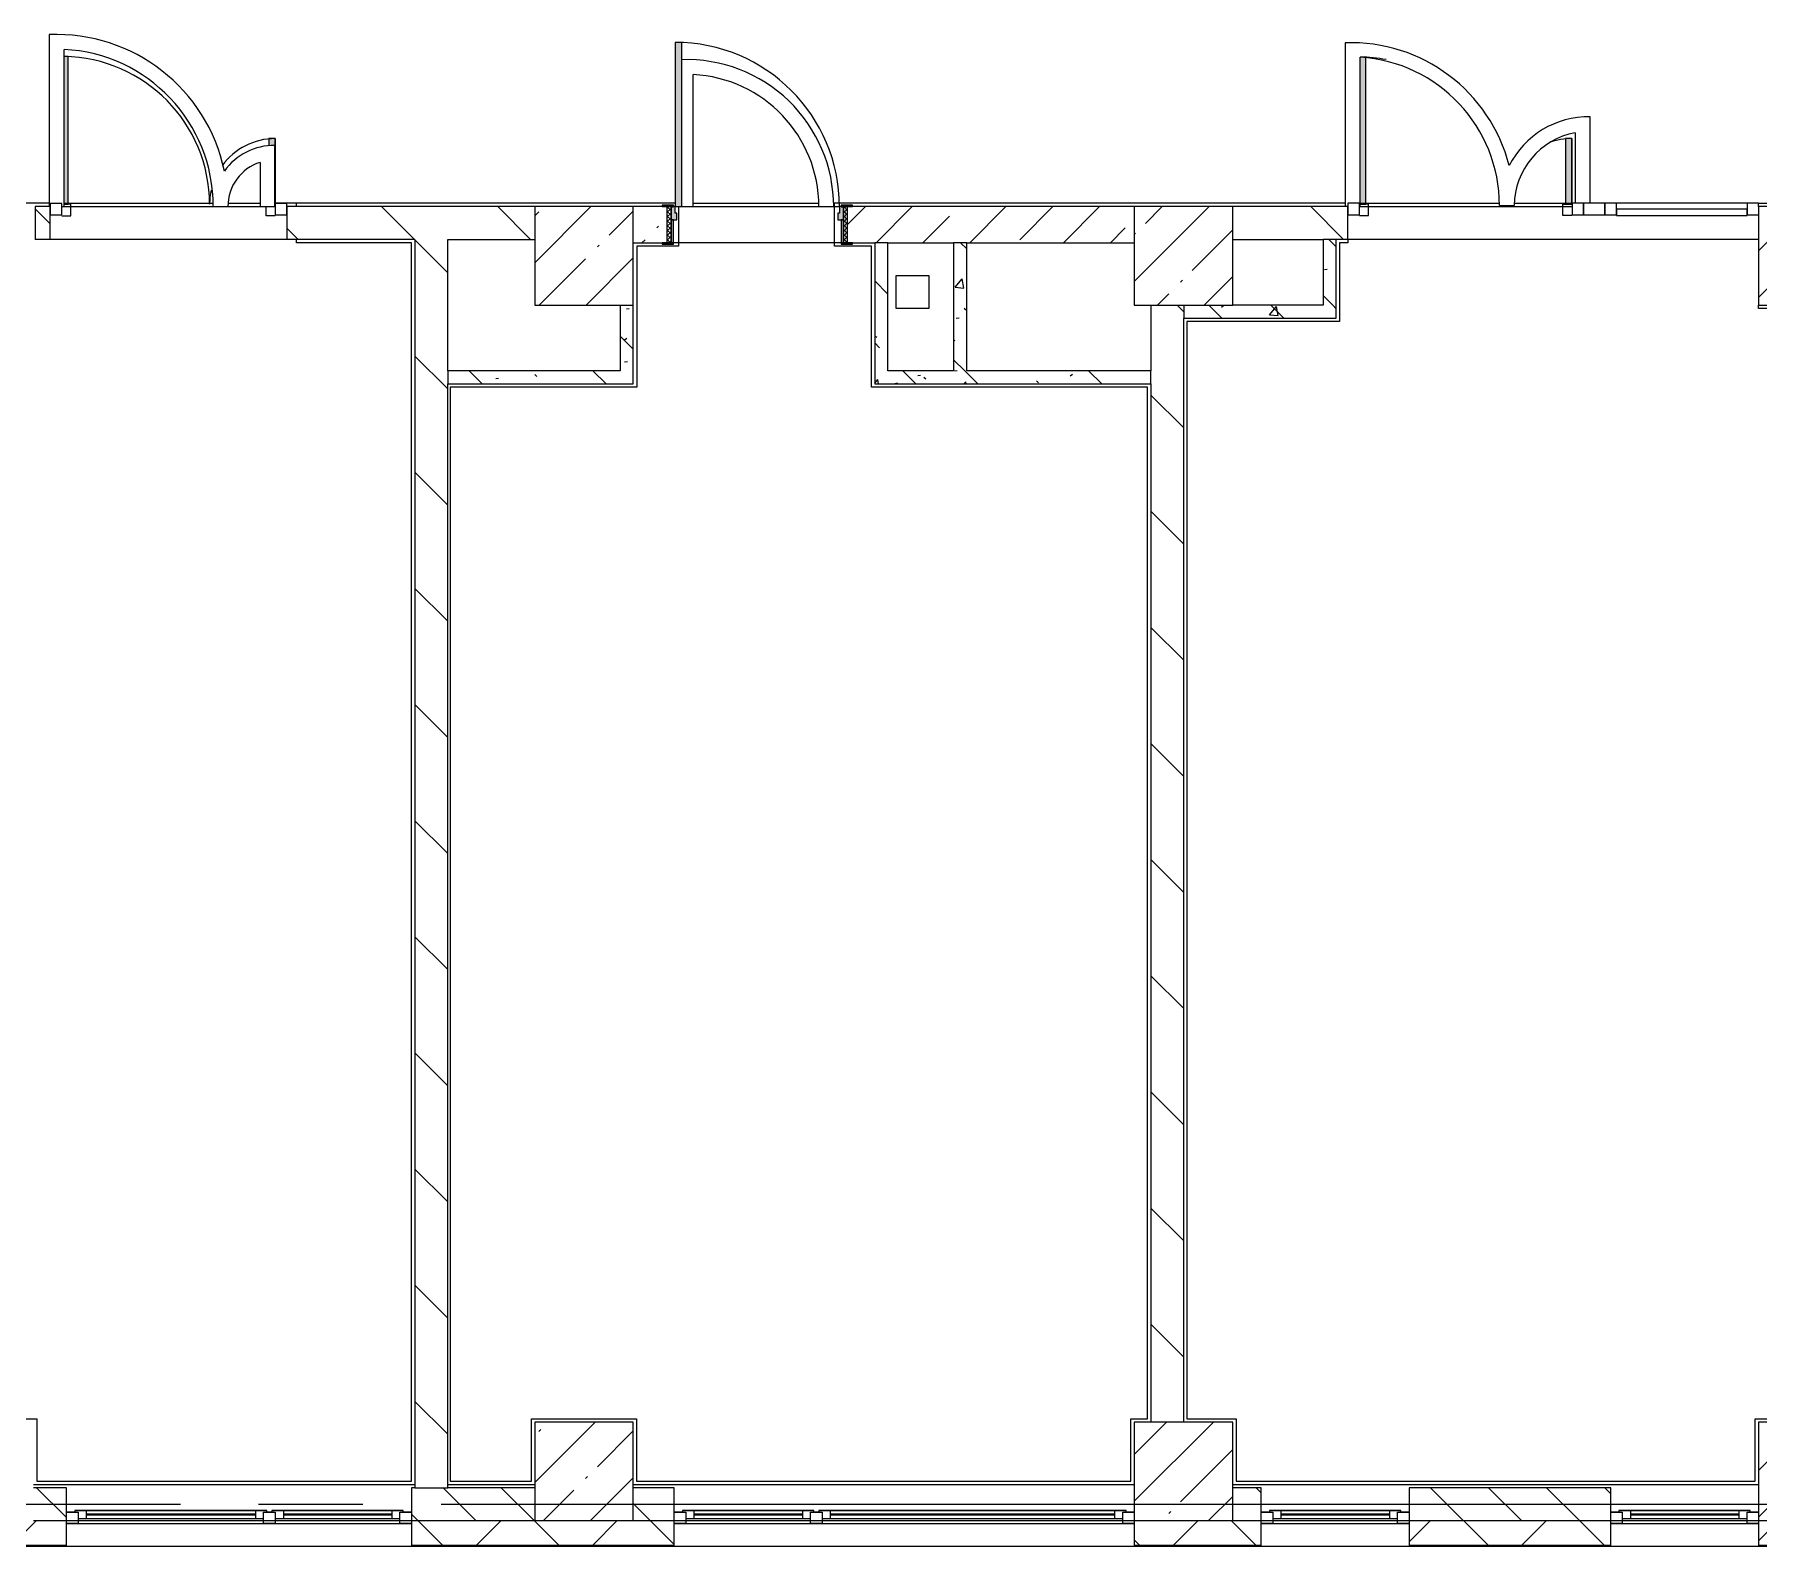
# Model space of a CAD drawing. Header units: millimetres. Extents: x 2623 to 216772, y -8553 to 29000.
# Drawn here: x 112277 to 122772, y -258 to 8948 of the extents above; entities that cross this region are included whole.
import ezdxf

# ---------------------------------------------------------------- set-up
doc = ezdxf.new("R2010")
doc.units = ezdxf.units.MM
doc.linetypes.add('Осевая', pattern=[3175, 635, -476.25, 1587.5, -476.25])
for name, color, linetype, lineweight, true_color in [('A-DETL-GENF-7', 7, 'Continuous', 5, 0xaaaaaa), ('A-DOOR-3', 7, 'Continuous', 5, 0xaaaaaa), ('A-DOOR-4', 7, 'Continuous', 5, 0xe2e2e2), ('A-DOOR-FRAM-3', 7, 'Continuous', 5, 0xe2e2e2), ('A-DOOR-FRAM-4', 7, 'Continuous', 5, 0xaaaaaa), ('A-FLOR-3', 7, 'Continuous', 5, 0xaaaaaa), ('I-WALL-5', 7, 'Continuous', 5, 0x787878)]:
    doc.layers.add(name, color=color, linetype=linetype, lineweight=lineweight, true_color=true_color)
for name, color, linetype, lineweight in [('A-GLAZ-1', 7, 'Continuous', 5), ('A-GLAZ-CURT-2', 7, 'Continuous', 5), ('A-GLAZ-CWMG-2', 7, 'Continuous', 5), ('A-WALL', 7, 'Continuous', 9), ('A-WALL-3', 7, 'Continuous', 5), ('I-WALL-4', 7, 'Continuous', 5), ('S-COLS-1', 7, 'Continuous', 5), ('Оси', 7, 'Continuous', 9), ('Оси-2', 7, 'Осевая', 9)]:
    doc.layers.add(name, color=color, linetype=linetype, lineweight=lineweight)
pattern_1 = [(135, (89762.2, 0), (-353.5534, -353.5534), [])]
pattern_2 = [(135, (89762.2, 0), (-377.171, -377.171), [533.4, -88.9, 17.78, -88.9]), (135, (89762.2, 376.94), (-377.171, -377.171), []), (50, (89762.2, 0), (637.6445, -55.787), [66.675, -733.425]), (355, (89762.2, 0), (-123.35, 668.699), [53.34, -586.74]), (100.451, (89815.3, -4.65), (514.299, 612.908), [56.665, -623.315]), (46.184, (89762.2, 177.8), (948.776, -147.15), [100.012, -1100.137]), (96.636, (89841.3, 165.5), (830.91, 865.997), [84.998, -934.973]), (351.184, (89762.2, 177.8), (830.918, 865.988), [80.01, -880.11]), (21, (89851.1, 133.35), (530.651, -357.928), [66.675, -733.425]), (326, (89851.1, 133.35), (216.308, 644.658), [53.34, -586.74]), (71.451, (89895.3, 103.5), (746.96, 286.724), [56.665, -623.315]), (37.5, (89762.2, 0), (10.8105, 295.9426), [16.764, -562.864, 16.764, -578.866, -588.962]), (37.5, (89762.2, 0), (10.8105, 295.9426), [-1175.258, 16.764, -572.198]), (7.5, (89762.2, 0), (233.869, 350.6318), [16.764, -322.834, 16.764, -549.529, -224.472]), (7.5, (89762.2, 0), (233.869, 350.6318), [-905.891, 16.764, -207.708]), (327.5, (89563.95, 0), (474.5678, -20.0513), [16.764, -205.486, 16.764, -676.656, -920.115]), (327.5, (89563.95, 0), (474.5678, -20.0513), [-915.67, 16.764, -903.351]), (317.5, (89475.05, 0), (518.452, 88.9934), [16.764, -272.161, 16.764, -443.738, -653.415]), (317.5, (89475.05, 0), (518.452, 88.9934), [-749.427, 16.764, -636.651])]

# ---------------------------------------------------------------- blocks, each defined once
blk = doc.blocks.new('BSC_Колонна _Прямоугольная - 600х600-23286269-3_1_2_птичка')
at = {"layer": 'S-COLS-1'}
h = blk.add_hatch(dxfattribs=at)
h.set_pattern_fill('FP_79', color=256, style=0, pattern_type=2)
h.set_pattern_definition([(45, (-29509.74, -7600), (-285.123, 285.123), []), (45, (-29224.6, -7600), (-285.123, 285.123), [504.031, -100.806, 16.764, -84.042])])
h.paths.add_polyline_path([(-300, -300), (300, -300), (300, 300), (-300, 300), (-300, 150)])
for p, q in [((300, 300), (-300, 300)), ((-300, 300), (-300, -300)), ((300, -300), (300, 300)), ((-300, -300), (300, -300))]:
    blk.add_line(p, q, dxfattribs=at)
blk = doc.blocks.new('BSC_Колонна _Прямоугольная - 600х600-V81-3_1_2_птичка')
at = {"layer": 'S-COLS-1'}
h = blk.add_hatch(dxfattribs=at)
h.set_pattern_fill('FP_85', color=256, style=0, pattern_type=2)
h.set_pattern_definition([(45, (-25860, -200), (-285.123, 285.123), []), (45, (-25574.88, -200), (-285.123, 285.123), [504.031, -100.806, 16.764, -84.042])])
h.paths.add_polyline_path([(-300, -300), (300, -300), (300, 300), (-300, 300)])
for p, q in [((300, 300), (-300, 300)), ((-300, 300), (-300, -300)), ((300, -300), (300, 300)), ((-300, -300), (300, -300))]:
    blk.add_line(p, q, dxfattribs=at)
blk = doc.blocks.new('BSC_Колонна _Прямоугольная - 600х600-V82-3_1_2_птичка')
at = {"layer": 'S-COLS-1'}
h = blk.add_hatch(dxfattribs=at)
h.set_pattern_fill('FP_86', color=256, style=0, pattern_type=2)
h.set_pattern_definition([(45, (-29509.74, -200), (-285.123, 285.123), []), (45, (-29224.6, -200), (-285.123, 285.123), [504.031, -100.806, 16.764, -84.042])])
h.paths.add_polyline_path([(-300, -300), (300, -300), (300, 300), (-300, 300), (-300, 30)])
for p, q in [((300, 300), (-300, 300)), ((-300, 300), (-300, -300)), ((300, -300), (300, 300)), ((-300, -300), (300, -300))]:
    blk.add_line(p, q, dxfattribs=at)
blk = doc.blocks.new('BSC_Колонна _Прямоугольная - 600х600-V93-3_1_2_птичка')
at = {"layer": 'S-COLS-1'}
h = blk.add_hatch(dxfattribs=at)
h.set_pattern_fill('FP_98', color=256, style=0, pattern_type=2)
h.set_pattern_definition([(45, (-25860, -7600), (-285.123, 285.123), []), (45, (-25574.88, -7600), (-285.123, 285.123), [504.031, -100.806, 16.764, -84.042])])
h.paths.add_polyline_path([(-300, -300), (300, -300), (300, 300), (-300, 300), (-300, 150)])
for p, q in [((300, 300), (-300, 300)), ((-300, 300), (-300, -300)), ((300, -300), (300, 300)), ((-300, -300), (300, -300))]:
    blk.add_line(p, q, dxfattribs=at)
blk = doc.blocks.new('BSC_Колонна _Прямоугольная - 600х600-V101-3_1_2_птичка')
at = {"layer": 'S-COLS-1'}
h = blk.add_hatch(dxfattribs=at)
h.set_pattern_fill('FP_114', color=256, style=0, pattern_type=2)
h.set_pattern_definition([(45, (-33310, -7600), (-285.123, 285.123), []), (45, (-33024.88, -7600), (-285.123, 285.123), [504.031, -100.806, 16.764, -84.042])])
h.paths.add_polyline_path([(-300, -300), (300, -300), (300, 300), (-300, 300), (-300, 150)])
for p, q in [((300, 300), (-300, 300)), ((-300, 300), (-300, -300)), ((300, -300), (300, 300)), ((-300, -300), (300, -300))]:
    blk.add_line(p, q, dxfattribs=at)
blk = doc.blocks.new('BSC_Колонна _Прямоугольная - 600х600-V102-3_1_2_птичка')
at = {"layer": 'S-COLS-1'}
h = blk.add_hatch(dxfattribs=at)
h.set_pattern_fill('FP_115', color=256, style=0, pattern_type=2)
h.set_pattern_definition([(45, (-33310, -200), (-285.123, 285.123), []), (45, (-33024.88, -200), (-285.123, 285.123), [504.031, -100.806, 16.764, -84.042])])
h.paths.add_polyline_path([(-300, -300), (300, -300), (300, 300), (-300, 300), (-300, 30)])
for p, q in [((300, 300), (-300, 300)), ((-300, 300), (-300, -300)), ((300, -300), (300, 300)), ((-300, -300), (300, -300))]:
    blk.add_line(p, q, dxfattribs=at)
blk = doc.blocks.new('120_Окно_СКБ_2Ст - 120_Окно_СКБ_2Ст 2100х2500 _мал створка СЛЕВА_-V97-3_1_2_птичка')
at = {"layer": 'A-GLAZ-1'}
for p, q in [((-1050, -127), (-1050, -57)), ((-1050, -57), (-980, -57)), ((1050, -57), (-1050, -57)), ((-980, -57), (-980, -127)), ((-220, -87), (-980, -87)), ((-980, -87), (-980, -127)), ((-930, -137), (-930, -87)), ((-270, -137), (-270, -87)), ((-220, -127), (-220, -57)), ((-220, -57), (-150, -57)), ((-220, -127), (-220, -87)), ((-150, -57), (-150, -127)), ((980, -87), (-150, -87)), ((-150, -87), (-150, -127)), ((-100, -137), (-100, -87)), ((930, -137), (930, -87)), ((980, -127), (980, -57)), ((980, -57), (1050, -57)), ((980, -127), (980, -87)), ((1050, -57), (1050, -127)), ((-980, -127), (-1050, -127)), ((-1050, -127), (-1000, -127)), ((-980, -127), (-1000, -127)), ((-1000, -127), (-1000, -137)), ((-1000, -137), (-200, -137)), ((-200, -137), (-1000, -137)), ((-930, -107), (-270, -107)), ((-270, -117), (-930, -117)), ((-150, -127), (-220, -127)), ((-200, -127), (-220, -127)), ((-200, -127), (-170, -127)), ((-200, -137), (-200, -127)), ((-150, -127), (-170, -127)), ((-170, -127), (-170, -137)), ((-170, -137), (1000, -137)), ((1000, -137), (-170, -137)), ((-100, -107), (930, -107)), ((930, -117), (-100, -117)), ((1050, -127), (980, -127)), ((1000, -127), (980, -127)), ((1000, -127), (1050, -127)), ((1000, -137), (1000, -127))]:
    blk.add_line(p, q, dxfattribs=at)
blk = doc.blocks.new('120_Окно_СКБ_1Ст - 120_Окно_СКБ_1Ст 900х2500_h_-22445987-3_1_2_птичка')
at = {"layer": 'A-GLAZ-1'}
for p, q in [((-450, -127), (-450, -57)), ((-450, -57), (-380, -57)), ((450, -57), (-450, -57)), ((-380, -57), (-380, -127)), ((380, -87), (-380, -87)), ((-380, -87), (-380, -127)), ((-330, -137), (-330, -87)), ((330, -137), (330, -87)), ((380, -127), (380, -57)), ((380, -57), (450, -57)), ((380, -127), (380, -87)), ((450, -57), (450, -127)), ((-380, -127), (-450, -127)), ((-450, -127), (-400, -127)), ((-380, -127), (-400, -127)), ((-400, -127), (-400, -137)), ((-400, -137), (400, -137)), ((400, -137), (-400, -137)), ((-330, -107), (330, -107)), ((330, -117), (-330, -117)), ((450, -127), (380, -127)), ((400, -127), (380, -127)), ((400, -127), (450, -127)), ((400, -137), (400, -127))]:
    blk.add_line(p, q, dxfattribs=at)
blk = doc.blocks.new('120_Окно_СКБ_2Ст - 120_Окно_СКБ_2Ст 2800х2500_створка_-22445922-3_1_2_птичка')
at = {"layer": 'A-GLAZ-1'}
for p, q in [((-1400, -127), (-1400, -57)), ((-1400, -57), (-1330, -57)), ((1400, -57), (-1400, -57)), ((-1330, -57), (-1330, -127)), ((500, -87), (-1330, -87)), ((-1330, -87), (-1330, -127)), ((-1280, -137), (-1280, -87)), ((450, -137), (450, -87)), ((500, -127), (500, -57)), ((500, -57), (570, -57)), ((500, -127), (500, -87)), ((570, -57), (570, -127)), ((1330, -87), (570, -87)), ((570, -87), (570, -127)), ((620, -137), (620, -87)), ((1280, -137), (1280, -87)), ((1330, -127), (1330, -57)), ((1330, -57), (1400, -57)), ((1330, -127), (1330, -87)), ((1400, -57), (1400, -127)), ((-1330, -127), (-1400, -127)), ((-1400, -127), (-1350, -127)), ((-1330, -127), (-1350, -127)), ((-1350, -127), (-1350, -137)), ((-1350, -137), (520, -137)), ((520, -137), (-1350, -137)), ((-1280, -107), (450, -107)), ((450, -117), (-1280, -117)), ((570, -127), (500, -127)), ((520, -127), (500, -127)), ((520, -127), (550, -127)), ((520, -137), (520, -127)), ((570, -127), (550, -127)), ((550, -127), (550, -137)), ((550, -137), (1350, -137)), ((1350, -137), (550, -137)), ((620, -107), (1280, -107)), ((1280, -117), (620, -117)), ((1400, -127), (1330, -127)), ((1350, -127), (1330, -127)), ((1350, -127), (1400, -127)), ((1350, -137), (1350, -127))]:
    blk.add_line(p, q, dxfattribs=at)
blk = doc.blocks.new('110_Дверь_СКБ_1Ст_Внутренняя1 - Д-4_п__1100x2100h_административные помещения-32218723-3_1_2_птичка')
at = {"layer": 'A-DOOR-3'}
h = blk.add_hatch(dxfattribs=at)
h.set_pattern_fill('FP_38', color=256, style=0, pattern_type=2)
h.set_pattern_definition([(135, (1751.41, 174.685), (-14.14214, -14.14214), []), (225, (1751.41, 174.685), (14.14214, -14.14214), [])])
h.paths.add_polyline_path([(562.5, -110), (562.5, 110), (537.5, 110), (537.5, -110)])
at = {"layer": 'A-DOOR-4'}
h = blk.add_hatch(color=256, dxfattribs=at)
h.paths.add_polyline_path([(537.5, 30), (537.5, 110), (512.5, 110), (512.5, 70), (502.5, 70), (502.5, 30)])
h.paths.add_polyline_path([(-477.5, 30), (-477.5, 70), (-487.5, 70), (-487.5, 110), (-512.5, 110), (-512.5, 30)])
at = {"layer": 'A-DOOR-FRAM-3'}
for points in [[(-447.5, 110), (-447.5, 1110), (-487.5, 1110), (-487.5, 110)], [(-497.5, 110), (-497.5, 118), (-567.5, 118), (-567.5, 110)], [(592.5, 110), (592.5, 118), (522.5, 118), (522.5, 110)], [(-497.5, -110), (-497.5, 30), (-512.5, 30), (-512.5, -110)], [(537.5, -110), (537.5, 30), (522.5, 30), (522.5, -110)], [(-497.5, -118), (-497.5, -110), (-567.5, -110), (-567.5, -118)], [(592.5, -118), (592.5, -110), (522.5, -110), (522.5, -118)]]:
    blk.add_hatch(color=256, dxfattribs=at).paths.add_polyline_path(points)
at = {"layer": 'A-DOOR-FRAM-4'}
h = blk.add_hatch(dxfattribs=at)
h.set_pattern_fill('FP_39', color=256, style=0, pattern_type=2)
h.set_pattern_definition([(45, (-371.384, 174.685), (-14.1421, 14.1421), []), (135, (-371.384, 174.685), (-14.1421, -14.1421), [])])
h.paths.add_polyline_path([(-512.5, -110), (-512.5, 110), (-537.5, 110), (-537.5, -110)])
at = {"layer": 'A-DOOR-3'}
for p, q in [((-487.5, 1110), (-487.5, 110)), ((-447.5, 1110), (-487.5, 1110)), ((-447.5, 110), (-447.5, 1110)), ((-487.5, 110), (-447.5, 110))]:
    blk.add_line(p, q, dxfattribs=at)
blk.add_arc((-487.5, 110), 1000, 360, 90, dxfattribs=at)
at = {"layer": 'A-DOOR-FRAM-4'}
for p, q in [((-497.5, 118), (-567.5, 118)), ((-567.5, 118), (-567.5, 110)), ((-567.5, 110), (-497.5, 110)), ((-512.5, 110), (-537.5, 110)), ((-537.5, 110), (-537.5, -110)), ((-487.5, 110), (-512.5, 110)), ((-512.5, 110), (-512.5, 30)), ((-512.5, -110), (-512.5, 110)), ((-497.5, 110), (-512.5, 110)), ((-512.5, 110), (-512.5, 109)), ((-512.5, 109), (-497.5, 109)), ((-497.5, 110), (-497.5, 118)), ((-497.5, 109), (-497.5, 110)), ((-487.5, 70), (-487.5, 110)), ((512.5, 110), (512.5, 70)), ((537.5, 110), (512.5, 110)), ((592.5, 118), (522.5, 118)), ((522.5, 118), (522.5, 110)), ((537.5, 110), (522.5, 110)), ((522.5, 110), (522.5, 109)), ((522.5, 110), (592.5, 110)), ((522.5, 109), (537.5, 109)), ((537.5, 30), (537.5, 110)), ((562.5, 110), (537.5, 110)), ((537.5, 110), (537.5, -110)), ((537.5, 109), (537.5, 110)), ((562.5, -110), (562.5, 110)), ((592.5, 110), (592.5, 118)), ((-512.5, 30), (-477.5, 30)), ((-497.5, 30), (-512.5, 30)), ((-512.5, 30), (-512.5, -110)), ((-497.5, -110), (-497.5, 30)), ((-477.5, 70), (-487.5, 70)), ((-477.5, 30), (-477.5, 70)), ((512.5, 70), (502.5, 70)), ((502.5, 70), (502.5, 30)), ((502.5, 30), (537.5, 30)), ((537.5, 30), (522.5, 30)), ((522.5, 30), (522.5, -110)), ((537.5, -110), (537.5, 30)), ((-497.5, -110), (-567.5, -110)), ((-567.5, -110), (-567.5, -118)), ((-567.5, -118), (-497.5, -118)), ((-537.5, -110), (-512.5, -110)), ((-512.5, -110), (-497.5, -110)), ((-497.5, -118), (-497.5, -110)), ((522.5, -110), (537.5, -110)), ((592.5, -110), (522.5, -110)), ((522.5, -110), (522.5, -118)), ((522.5, -118), (592.5, -118)), ((537.5, -110), (562.5, -110)), ((592.5, -118), (592.5, -110))]:
    blk.add_line(p, q, dxfattribs=at)
blk = doc.blocks.new('Прямоугольный импост - 50 x 70 мм-31700031-3_1_2_птичка')
at = {"layer": 'A-GLAZ-CWMG-2'}
for p, q in [((-70, 35), (0, 35)), ((-70, -35), (-70, 35)), ((0, -35), (-70, -35)), ((0, -15), (0, -35))]:
    blk.add_line(p, q, dxfattribs=at)
blk = doc.blocks.new('Дверь_Витражная_остекление_ - ДВН_ДАО_Главный вход_1200 в свету-31742133-3_1_2_птичка')
at = {"layer": 'A-DOOR-4'}
for points in [[(-607, 30), (-607, 920), (-643, 925), (-643, 30), (-621, 30)], [(647, 30), (647, 430), (607, 430), (607, 30)]]:
    blk.add_hatch(color=256, dxfattribs=at).paths.add_polyline_path(points)
at = {"layer": 'A-DETL-GENF-7'}
for p, q in [((-607, 30), (-607, 920)), ((647, 430), (607, 430)), ((607, 430), (607, 30)), ((647, 35), (647, 430)), ((-643, 30), (-607, 30)), ((-592, 30), (-643, 30)), ((-592, -40), (-592, 30)), ((592, -40), (592, 30)), ((592, 30), (647, 30)), ((607, 30), (647, 30)), ((-647, -40), (-592, -40)), ((647, -40), (592, -40))]:
    blk.add_line(p, q, dxfattribs=at)
at = {"layer": 'A-DOOR-3'}
blk.add_line((647, 430), (647, 35), dxfattribs=at)
for centre, radius, start, end in [((-647, 30), 895, 79.5087, 89.7197), ((647, 30), 400, 90, 110.0384)]:
    blk.add_arc(centre, radius, start, end, dxfattribs=at)
blk = doc.blocks.new('Системная панель - Стемалит - 40мм-32257327-3_1_2_птичка')
at = {"layer": 'A-GLAZ-CURT-2'}
for p, q in [((65, 35), (-65, 35)), ((-65, 35), (-65, -35)), ((65, -35), (65, 35)), ((-65, -35), (65, -35))]:
    blk.add_line(p, q, dxfattribs=at)
blk = doc.blocks.new('Прямоугольный импост - 50 x 70 мм-31687886-3_1_2_птичка')
at = {"layer": 'A-GLAZ-CWMG-2'}
for p, q in [((-35, 35), (35, 35)), ((-35, -35), (-35, 35)), ((35, 35), (35, -35)), ((35, -35), (-35, -35))]:
    blk.add_line(p, q, dxfattribs=at)
blk = doc.blocks.new('Прямоугольный импост - 50 x 70 мм-31701779-3_1_2_птичка')
at = {"layer": 'A-GLAZ-CWMG-2'}
for p, q in [((0, 35), (-70, 35)), ((-70, 35), (-70, -35)), ((0, -35), (0, 35)), ((-70, -35), (0, -35))]:
    blk.add_line(p, q, dxfattribs=at)
blk = doc.blocks.new('Системная панель - Стекло - 40мм-32257331-3_1_2_птичка')
at = {"layer": 'A-GLAZ-CURT-2'}
h = blk.add_hatch(dxfattribs=at)
h.set_pattern_fill('FP_185', color=256, style=0, pattern_type=2)
h.set_pattern_definition([(45, (-33042.5, -7385), (-1414.21, 1414.21), [1000, -3000]), (45, (-34042.5, -7885), (-1414.21, 1414.21), [3000, -1000]), (45, (-32042.5, -8385), (-1414.21, 1414.21), [1000, -3000])])
h.paths.add_polyline_path([(398, -40), (398, 0), (-398, 0), (-398, -40), (89, -40)])
for p, q in [((398, 0), (-398, 0)), ((-398, 0), (-398, -40)), ((398, -40), (398, 0)), ((-398, -40), (398, -40))]:
    blk.add_line(p, q, dxfattribs=at)
blk = doc.blocks.new('Прямоугольный импост - 50 x 70 мм-31702100-3_1_2_птичка')
at = {"layer": 'A-GLAZ-CWMG-2'}
for p, q in [((-35, 35), (35, 35)), ((-35, -35), (-35, 35)), ((35, 35), (35, -35)), ((35, -35), (-35, -35))]:
    blk.add_line(p, q, dxfattribs=at)
blk = doc.blocks.new('Прямоугольный импост - 50 x 70 мм-31720914-3_1_2_птичка')
at = {"layer": 'A-GLAZ-CWMG-2'}
blk.add_line((32940, 7920), (32145, 7920), dxfattribs=at)
blk = doc.blocks.new('Прямоугольный импост - 50 x 70 мм-31927764-3_1_2_птичка')
at = {"layer": 'A-GLAZ-CWMG-2'}
for p, q in [((-70, 35), (0, 35)), ((-70, -35), (-70, 35)), ((0, 35), (0, -35)), ((0, -35), (-70, -35))]:
    blk.add_line(p, q, dxfattribs=at)
blk = doc.blocks.new('Дверь_Витражная_остекление_ - ДВН_ДАО_Главный вход_1200 в свету Д-22 _п_-V251-3_1_2_птичка')
at = {"layer": 'A-DOOR-4'}
for points in [[(-636, 30), (-610, 30), (-610, 930), (-636, 930)], [(648, 30), (650, 35), (648, 430), (610, 430), (610, 386), (648, 388), (648, 35)]]:
    blk.add_hatch(color=256, dxfattribs=at).paths.add_polyline_path(points)
at = {"layer": 'A-DETL-GENF-7'}
for p, q in [((-610, 930), (-636, 930)), ((-610, 30), (-610, 930)), ((650, 430), (610, 430)), ((610, 430), (610, 386)), ((650, 35), (650, 430)), ((-636, 30), (-610, 30)), ((-595, 30), (-636, 30)), ((-595, -40), (-595, 30)), ((595, -40), (595, 16)), ((-650, -40), (-595, -40)), ((650, -40), (595, -40))]:
    blk.add_line(p, q, dxfattribs=at)
at = {"layer": 'A-DOOR-3'}
blk.add_line((650, 430), (650, 35), dxfattribs=at)
for centre, radius, start, end in [((-650, 30), 900, 360, 89.1007), ((650, 30), 400, 90, 144.0144), ((650, 30), 400, 167.5043, 180)]:
    blk.add_arc(centre, radius, start, end, dxfattribs=at)

msp = doc.modelspace()

# ---------------------------------------------------------------- hatches: boundary and pattern name
at = {"layer": 'A-WALL-3'}
h = msp.add_hatch(dxfattribs=at)
h.set_pattern_fill('FP_103', color=256, style=0, pattern_type=2)
h.set_pattern_definition([(135, (89762.2, 0), (-176.7767, -176.7767), [])])
h.paths.add_polyline_path([(121872.2, -100), (121872.2, 100), (120645, 100), (120645, -100), (121461.6, -100)])
h.paths.add_polyline_path([(127752.2, -100), (127752.2, 100), (127185.2, 100), (127185.2, -100)])
h.paths.add_polyline_path([(119597.2, -100), (119745, -100), (119745, 100), (119571.9, 100), (119571.9, -100)])
h.paths.add_polyline_path([(126122.6, -100), (126285.2, -100), (126285.2, 100), (125732.2, 100), (125732.2, -100)])
h.paths.add_polyline_path([(123372.2, -100), (123632.2, -100), (123632.2, 100), (123372.2, 100), (123372.2, 39.5)])
h.paths.add_polyline_path([(109122.2, -100), (110472.2, -100), (110472.2, 100), (109122.2, 100)])
h.paths.add_polyline_path([(106546.3, -100), (107022.2, -100), (107022.2, 100), (106272.2, 100), (106272.2, -100)])
h.paths.add_polyline_path([(114936.1, -100), (115322.2, -100), (115322.2, 100), (114572.2, 100), (114572.2, -100)])
h.paths.add_polyline_path([(112472.2, -100), (112472.2, 100), (112272.2, 100), (112272.2, -100)])
h.paths.add_polyline_path([(116171.9, -100), (116171.9, 100), (115922.2, 100), (115922.2, -100)])
h.paths.add_polyline_path([(105372.2, -100), (105372.2, 100), (104622.2, 100), (104622.2, -100)])
h.paths.add_polyline_path([(111372.2, -100), (111672.2, -100), (111672.2, 100), (111372.2, 100)])
h.paths.add_polyline_path([(100872.2, -100), (100872.2, 100), (100121.9, 100), (100121.9, -100)])
h.paths.add_polyline_path([(101772.2, -100), (101922.2, -100), (101922.2, 100), (101772.2, 100)])
h.paths.add_polyline_path([(97422.2, -100), (97422.2, 100), (96592.2, 100), (96592.2, -100), (97224.3, -100)])
h = msp.add_hatch(dxfattribs=at)
h.set_pattern_fill('FP_105', color=256, style=0, pattern_type=2)
h.set_pattern_definition([(45, (89762.2, 0), (-353.5534, 353.5534), []), (135, (89762.2, 0), (-353.5534, -353.5534), [])])
h.paths.add_polyline_path([(123326, -250), (123632.2, -250), (123632.2, -100), (122772.2, -100), (122772.2, -250)])
h.paths.add_polyline_path([(128072.3, -250), (128072.3, -100), (127185.2, -100), (127185.2, -250), (127987, -250)])
h.paths.add_polyline_path([(119745, -250), (119745, -100), (118971.9, -100), (118971.9, -250), (119597.2, -250)])
h.paths.add_polyline_path([(120645, -250), (121872.2, -250), (121872.2, -100), (120645, -100)])
h.paths.add_polyline_path([(126122.6, -250), (126285.2, -250), (126285.2, -100), (125732.2, -100), (125732.2, -250)])
h.paths.add_polyline_path([(115868.4, -250), (116171.9, -250), (116171.9, -100), (114572.2, -100), (114572.2, -250), (114936.1, -250)])
h.paths.add_polyline_path([(110472.2, -250), (110472.2, -100), (109122.2, -100), (109122.2, -250), (109342.9, -250)])
h.paths.add_polyline_path([(111372.2, -250), (112472.2, -250), (112472.2, -100), (111372.2, -100)])
h.paths.add_polyline_path([(104622.2, -250), (105372.2, -250), (105372.2, -100), (104622.2, -100)])
h.paths.add_polyline_path([(106272.2, -250), (107022.2, -250), (107022.2, -100), (106272.2, -100)])
h.paths.add_polyline_path([(102522.2, -250), (102522.2, -100), (101772.2, -100), (101772.2, -250), (101885.3, -250)])
h.paths.add_polyline_path([(96592.2, -250), (98021.9, -250), (98021.9, -100), (96592.2, -100)])
h.paths.add_polyline_path([(100121.9, -250), (100872.2, -250), (100872.2, -100), (100121.9, -100)])
h.paths.add_polyline_path([(93492.2, -250), (93492.2, -100), (89502.2, -100), (89502.2, -250), (92563.3, -250)])
at = {"layer": 'I-WALL-4'}
h = msp.add_hatch(dxfattribs=at)
h.set_pattern_fill('FP_104', color=256, style=0, pattern_type=2)
h.set_pattern_definition(pattern_1)
h.paths.add_polyline_path([(114792.9, 7700), (115322.2, 7700), (115322.2, 7900), (113813.2, 7900), (113813.2, 7700), (114592.9, 7700)])
h.paths.add_polyline_path([(112282.2, 7700), (112373.2, 7700), (112373.2, 7900), (112282.2, 7900), (112282.2, 7750.3)])
h = msp.add_hatch(dxfattribs=at)
h.set_pattern_fill('FP_101', color=256, style=0, pattern_type=2)
h.set_pattern_definition([(45, (89762.2, 0), (-285.123, 285.123), []), (45, (90047.3, 0), (-285.123, 285.123), [504.031, -100.806, 16.764, -84.042])])
h.paths.add_polyline_path([(117257.2, 7680), (118971.9, 7680), (118971.9, 7900), (117227.2, 7900), (117227.2, 7680)])
h.paths.add_polyline_path([(116127.2, 7680), (116127.2, 7900), (115922.2, 7900), (115922.2, 7680), (116097.2, 7680)])
h = msp.add_hatch(dxfattribs=at)
h.set_pattern_fill('FP_104', color=256, style=0, pattern_type=2)
h.set_pattern_definition(pattern_1)
h.paths.add_polyline_path([(127052.2, 7700), (127752.2, 7700), (127752.2, 7900), (125772.2, 7900), (125772.2, 7830), (124572.2, 7830), (124572.2, 7900), (123372.2, 7900), (123372.2, 7700), (126972.2, 7700)])
h.paths.add_polyline_path([(120272.2, 7700), (120272.2, 7900), (119571.9, 7900), (119571.9, 7700), (120201.9, 7700)])
h = msp.add_hatch(dxfattribs=at)
h.set_pattern_fill('FP_104', color=256, style=0, pattern_type=2)
h.set_pattern_definition(pattern_1)
h.paths.add_polyline_path([(114792.9, 100), (114792.9, 7700), (114592.9, 7700), (114592.9, 100)])
h = msp.add_hatch(dxfattribs=at)
h.set_pattern_fill('FP_104', color=256, style=0, pattern_type=2)
h.set_pattern_definition(pattern_1)
h.paths.add_polyline_path([(119269.8, 500), (119272.9, 500), (119272.9, 7300), (119072.9, 7300), (119072.9, 500)])
at = {"layer": 'I-WALL-5'}
h = msp.add_hatch(dxfattribs=at)
h.set_pattern_fill('FP_111', color=256, style=0, pattern_type=2)
h.set_pattern_definition(pattern_2)
h.paths.add_polyline_path([(117471.9, 6820), (117471.9, 7680), (117391.9, 7680), (117391.9, 6820)])
h = msp.add_hatch(dxfattribs=at)
h.set_pattern_fill('FP_111', color=256, style=0, pattern_type=2)
h.set_pattern_definition(pattern_2)
h.paths.add_polyline_path([(117951.9, 6900), (117951.9, 7680), (117871.9, 7680), (117871.9, 6900)])
h = msp.add_hatch(dxfattribs=at)
h.set_pattern_fill('FP_111', color=256, style=0, pattern_type=2)
h.set_pattern_definition(pattern_2)
h.paths.add_polyline_path([(120201.9, 7300), (120201.9, 7700), (120121.9, 7700), (120121.9, 7300)])
h = msp.add_hatch(dxfattribs=at)
h.set_pattern_fill('FP_111', color=256, style=0, pattern_type=2)
h.set_pattern_definition(pattern_2)
h.paths.add_polyline_path([(115922.2, 6820), (115922.2, 7300), (115842.2, 7300), (115842.2, 6820)])
h = msp.add_hatch(dxfattribs=at)
h.set_pattern_fill('FP_111', color=256, style=0, pattern_type=2)
h.set_pattern_definition(pattern_2)
h.paths.add_polyline_path([(119571.9, 7220), (120201.9, 7220), (120201.9, 7300), (119272.9, 7300), (119272.9, 7220)])
h = msp.add_hatch(dxfattribs=at)
h.set_pattern_fill('FP_111', color=256, style=0, pattern_type=2)
h.set_pattern_definition(pattern_2)
h.paths.add_polyline_path([(115842.2, 6820), (115842.2, 6900), (114792.9, 6900), (114792.9, 6820), (114936.1, 6820)])
h = msp.add_hatch(dxfattribs=at)
h.set_pattern_fill('FP_111', color=256, style=0, pattern_type=2)
h.set_pattern_definition(pattern_2)
h.paths.add_polyline_path([(119072.9, 6820), (119072.9, 6900), (117471.9, 6900), (117471.9, 6820), (118665, 6820)])

# ---------------------------------------------------------------- linework, layer by layer
at = {"layer": 'A-FLOR-3'}
for p, q in [((112367.1, 8947.1), (112367.1, 7900)), ((112457.1, 7900), (112457.1, 8856.8)), ((120256.5, 8897.4), (120256.5, 7903)), ((120346.5, 7903), (120346.5, 8809.8)), ((116287.2, 7900), (116287.2, 8704)), ((121746.7, 7920), (121746.7, 8446.9)), ((121656.7, 8349.4), (121656.7, 7920)), ((113741.2, 7900), (113741.2, 8271.9)), ((113651.2, 8169.4), (113651.2, 7900)), ((112367.1, 7920), (104931.5, 7920)), ((112443.2, 7900), (112457.1, 7900)), ((112457.1, 7920), (113364.2, 7920)), ((113365.2, 7900), (113455.2, 7900)), ((113457.1, 7920), (113651.2, 7920)), ((113651.2, 7900), (113741.2, 7900)), ((116177.2, 7920), (113741.2, 7920)), ((113872.2, 7900), (113872.2, 7920)), ((116197.2, 7900), (116197.2, 7660)), ((116217.2, 7900), (116287.2, 7900)), ((116287.2, 7920), (117051, 7920)), ((117052.2, 7900), (117142.2, 7900)), ((120256.5, 7920), (117141, 7920)), ((117147.2, 7660), (117147.2, 7920)), ((120256.5, 7903), (120272.2, 7903)), ((120346.5, 7920), (121194.4, 7920)), ((121195.2, 7906.5), (121285.2, 7906.5)), ((121286.3, 7920), (121637.2, 7920)), ((122772.2, 7920), (128271.7, 7920)), ((113872.2, 7680), (113872.2, 7700)), ((114572.9, 7680), (113872.2, 7680)), ((114572.9, 140), (114572.9, 7680)), ((120272.2, 7680), (120221.9, 7680)), ((120221.9, 7680), (120221.9, 7200)), ((120272.2, 7700), (120272.2, 7680)), ((116197.2, 7660), (115943.2, 7660)), ((115943.2, 7660), (115943.2, 6800)), ((117371.9, 7660), (117147.2, 7660)), ((117371.9, 6800), (117371.9, 7660)), ((117522.2, 7480), (117722.2, 7480)), ((117522.2, 7280), (117522.2, 7480)), ((117722.2, 7480), (117722.2, 7280)), ((117722.2, 7280), (117522.2, 7280)), ((122772.2, 7280), (122772.2, 7300)), ((123392.2, 7280), (122772.2, 7280)), ((120221.9, 7200), (119292.9, 7200)), ((119292.9, 7200), (119292.9, 520)), ((115943.2, 6800), (114808.2, 6800)), ((114808.2, 6800), (114808.2, 140)), ((119052.9, 6800), (117371.9, 6800)), ((119052.9, 520), (119052.9, 6800)), ((111652.2, 520), (112292.2, 520)), ((112292.2, 520), (112292.2, 140)), ((115303.2, 140), (115303.2, 520)), ((115303.2, 520), (115942.2, 520)), ((115942.2, 520), (115942.2, 140)), ((118951.9, 140), (118951.9, 520)), ((118951.9, 520), (119052.9, 520)), ((119292.9, 520), (119591.9, 520)), ((119591.9, 520), (119591.9, 140)), ((122752.2, 140), (122752.2, 520)), ((122752.2, 520), (123392.2, 520)), ((112292.2, 140), (114572.9, 140)), ((114808.2, 140), (115303.2, 140)), ((115942.2, 140), (118951.9, 140)), ((119591.9, 140), (122752.2, 140))]:
    msp.add_line(p, q, dxfattribs=at)
for centre, radius, start, end in [((112410.2, 7903), 1045, 11.78406, 92.36409), ((112410.2, 7903), 955, 359.82001, 87.18541), ((120290.2, 7903), 995, 14.33829, 91.93805), ((116247.2, 7900), 895, 0, 91.92148), ((120290.2, 7906.5), 905, 360, 86.42904), ((116247.2, 7900), 805, 360, 87.15183), ((121739.2, 7903), 544, 89.21005, 153.06648), ((121739.2, 7903), 454, 100.46985, 179.55829), ((113734.2, 7903), 369, 88.91556, 144.66492), ((113734.2, 7903), 279, 107.31049, 180.6161)]:
    msp.add_arc(centre, radius, start, end, dxfattribs=at)
at = {"layer": 'A-WALL'}
for p, q in [((117471.9, 7680), (117391.9, 7680)), ((117951.9, 7680), (117871.9, 7680)), ((120201.9, 7700), (120121.9, 7700)), ((119272.9, 7300), (119272.9, 7220)), ((114792.9, 6900), (114792.9, 6820)), ((119072.9, 6820), (119072.9, 6900)), ((114592.9, 100), (114792.9, 100)), ((112272.2, -100), (112472.2, -100)), ((114572.2, -100), (115322.2, -100)), ((115922.2, -100), (116171.9, -100)), ((119571.9, -100), (119745, -100)), ((120645, -100), (121872.2, -100)), ((111372.2, -250), (112472.2, -250)), ((111372.2, -253), (112472.2, -253)), ((114572.2, -250), (116171.9, -250)), ((114572.2, -253), (116171.9, -253)), ((118971.9, -250), (119745, -250)), ((118971.9, -253), (119745, -253)), ((120645, -250), (121872.2, -250)), ((120645, -253), (121872.2, -253)), ((122772.2, -250), (123632.2, -250)), ((122772.2, -253), (123632.2, -253))]:
    msp.add_line(p, q, dxfattribs=at)
at = {"layer": 'A-WALL-3'}
for p, q in [((112472.2, 100), (112272.2, 100)), ((112472.2, -258), (112472.2, 100)), ((114592.9, 100), (114572.2, 100)), ((114572.2, 100), (114572.2, -258)), ((115322.2, 100), (114792.9, 100)), ((116171.9, 100), (115922.2, 100)), ((116171.9, -258), (116171.9, 100)), ((119745, 100), (119571.9, 100)), ((119745, -258), (119745, 100)), ((121872.2, 100), (120645, 100)), ((120645, 100), (120645, -258)), ((121872.2, -258), (121872.2, 100)), ((112472.2, -100), (114572.2, -100)), ((116171.9, -100), (118971.9, -100)), ((118971.9, -100), (118971.9, -258)), ((119745, -100), (120645, -100)), ((121872.2, -100), (122772.2, -100)), ((122772.2, -100), (122772.2, -258)), ((118971.9, -258), (111372.2, -258)), ((130902.2, -258), (118971.9, -258))]:
    msp.add_line(p, q, dxfattribs=at)
at = {"layer": 'I-WALL-4'}
for p, q in [((112373.2, 7900), (112282.2, 7900)), ((112282.2, 7900), (112282.2, 7700)), ((112373.2, 7700), (112373.2, 7900)), ((112457.1, 7900), (113365.2, 7900)), ((113455.2, 7900), (113651.2, 7900)), ((115322.2, 7900), (113813.2, 7900)), ((113813.2, 7900), (113813.2, 7700)), ((116097.2, 7900), (115922.2, 7900)), ((116287.2, 7900), (117052.2, 7900)), ((117142.2, 7900), (117177.2, 7900)), ((118971.9, 7900), (117257.2, 7900)), ((120272.2, 7900), (119571.9, 7900)), ((120272.2, 7700), (120272.2, 7900)), ((120342.2, 7900), (121637.2, 7900)), ((114592.9, 7700), (112282.2, 7700)), ((114592.9, 7700), (114592.9, 100)), ((114792.9, 6900), (114792.9, 7700)), ((114792.9, 7700), (115322.2, 7700)), ((115922.2, 7680), (116097.2, 7680)), ((117187.2, 7680), (116167.2, 7680)), ((117257.2, 7680), (117391.9, 7680)), ((117391.9, 7680), (117391.9, 6820)), ((117471.9, 7680), (117871.9, 7680)), ((117471.9, 6900), (117471.9, 7680)), ((117871.9, 7680), (117871.9, 6900)), ((117951.9, 7680), (118971.9, 7680)), ((117951.9, 6900), (117951.9, 7680)), ((119571.9, 7700), (120121.9, 7700)), ((120121.9, 7700), (120121.9, 7300)), ((120201.9, 7220), (120201.9, 7700)), ((122772.2, 7700), (120201.9, 7700)), ((115842.2, 7300), (115842.2, 6900)), ((115922.2, 6820), (115922.2, 7300)), ((119072.9, 7300), (119072.9, 6900)), ((120121.9, 7300), (119571.9, 7300)), ((119272.9, 500), (119272.9, 7220)), ((119272.9, 7220), (120201.9, 7220)), ((115842.2, 6900), (114792.9, 6900)), ((117871.9, 6900), (117471.9, 6900)), ((119072.9, 6900), (117951.9, 6900)), ((114792.9, 100), (114792.9, 6820)), ((114792.9, 6820), (115922.2, 6820)), ((117391.9, 6820), (119072.9, 6820)), ((119072.9, 6820), (119072.9, 500)), ((112272.2, 120), (114593.5, 120)), ((114792.9, 120), (115322.2, 120)), ((115922.2, 120), (118971.9, 120)), ((119571.9, 120), (122772.2, 120))]:
    msp.add_line(p, q, dxfattribs=at)
at = {"layer": 'Оси'}
msp.add_line((116022.2, 0), (128522.2, 0), dxfattribs=at)
at = {"layer": 'Оси-2'}
msp.add_line((97766.7, 0), (116022.2, 0), dxfattribs=at)

# ---------------------------------------------------------------- block references
at = {"layer": 'A-DOOR-3'}
for name, p in [('110_Дверь_СКБ_1Ст_Внутренняя1 - Д-4_п__1100x2100h_административные помещения-32218723-3_1_2_птичка', (116664.7, 7790)), ('Дверь_Витражная_остекление_ - ДВН_ДАО_Главный вход_1200 в свету Д-22 _п_-V251-3_1_2_птичка', (113093.2, 7884)), ('Дверь_Витражная_остекление_ - ДВН_ДАО_Главный вход_1200 в свету-31742133-3_1_2_птичка', (120989.7, 7885))]:
    msp.add_blockref(name, p, dxfattribs=at)
at = {"layer": 'A-GLAZ-1', "rotation": 180}
for name, p in [('120_Окно_СКБ_2Ст - 120_Окно_СКБ_2Ст 2100х2500 _мал створка СЛЕВА_-V97-3_1_2_птичка', (113522.2, -175)), ('120_Окно_СКБ_2Ст - 120_Окно_СКБ_2Ст 2800х2500_створка_-22445922-3_1_2_птичка', (117571.9, -175)), ('120_Окно_СКБ_1Ст - 120_Окно_СКБ_1Ст 900х2500_h_-22445987-3_1_2_птичка', (120195, -175)), ('120_Окно_СКБ_1Ст - 120_Окно_СКБ_1Ст 900х2500_h_-22445987-3_1_2_птичка', (122322.2, -175))]:
    msp.add_blockref(name, p, dxfattribs=at)
at = {"layer": 'A-GLAZ-CURT-2'}
for name, p in [('Системная панель - Стемалит - 40мм-32257327-3_1_2_птичка', (121772.2, 7885)), ('Системная панель - Стекло - 40мм-32257331-3_1_2_птичка', (122304.7, 7885))]:
    msp.add_blockref(name, p, dxfattribs=at)
at = {"layer": 'A-GLAZ-CWMG-2', "rotation": 180}
for p in [(112373.2, 7884), (120272.2, 7885)]:
    msp.add_blockref('Прямоугольный импост - 50 x 70 мм-31701779-3_1_2_птичка', p, dxfattribs=at)
at = {"layer": 'A-GLAZ-CWMG-2', "extrusion": (0, 0, -1), "rotation": 180}
for name, p in [('Прямоугольный импост - 50 x 70 мм-31927764-3_1_2_птичка', (-113813.2, 7884)), ('Прямоугольный импост - 50 x 70 мм-31687886-3_1_2_птичка', (-121672.2, 7885)), ('Прямоугольный импост - 50 x 70 мм-31702100-3_1_2_птичка', (-121872.2, 7885)), ('Прямоугольный импост - 50 x 70 мм-31700031-3_1_2_птичка', (-122772.2, 7885))]:
    msp.add_blockref(name, p, dxfattribs=at)
at = {"layer": 'A-GLAZ-CWMG-2'}
msp.add_blockref('Прямоугольный импост - 50 x 70 мм-31720914-3_1_2_птичка', (89762.2, 0), dxfattribs=at)
at = {"layer": 'S-COLS-1'}
for name, p in [('BSC_Колонна _Прямоугольная - 600х600-V93-3_1_2_птичка', (115622.2, 7600)), ('BSC_Колонна _Прямоугольная - 600х600-23286269-3_1_2_птичка', (119271.9, 7600)), ('BSC_Колонна _Прямоугольная - 600х600-V101-3_1_2_птичка', (123072.2, 7600)), ('BSC_Колонна _Прямоугольная - 600х600-V81-3_1_2_птичка', (115622.2, 200)), ('BSC_Колонна _Прямоугольная - 600х600-V82-3_1_2_птичка', (119271.9, 200)), ('BSC_Колонна _Прямоугольная - 600х600-V102-3_1_2_птичка', (123072.2, 200))]:
    msp.add_blockref(name, p, dxfattribs=at)

doc.saveas('drawing.dxf')
